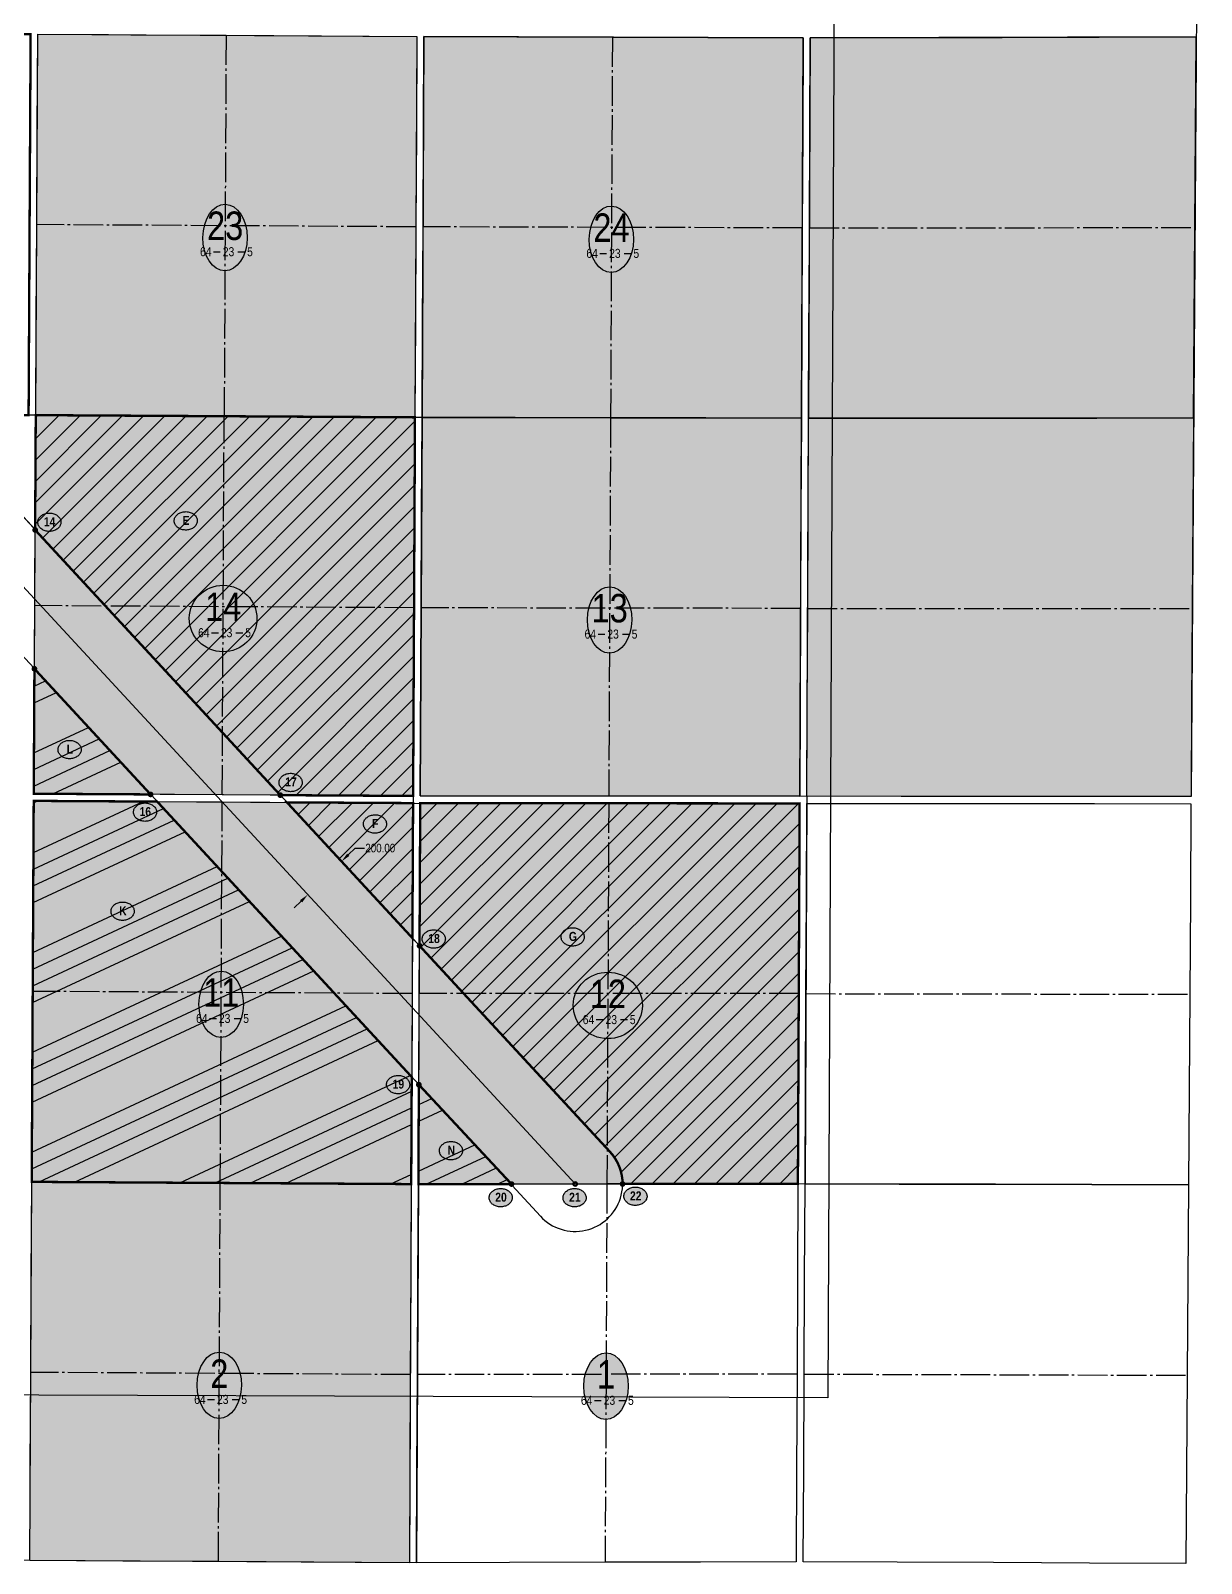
# Model space of a CAD drawing. Extents: x 468933 to 480409, y 6039398 to 6053401.
# Drawn here: x 475467 to 480409, y 6039398 to 6045867 of the extents above; entities that cross this region are included whole.
import ezdxf
from ezdxf.enums import TextEntityAlignment as Align

# ---------------------------------------------------------------- set-up
doc = ezdxf.new("R2010")
doc.units = 0
doc.header["$LTSCALE"] = 5
doc.header["$PDSIZE"] = 0.5
doc.linetypes.add('foc-QUARTERLINE', pattern=[33, 25, -3, 2, -3])
doc.layers.get('Defpoints').update_dxf_attribs({"color": 9})
for name, color, linetype in [('10', 1, 'Continuous'), ('9', 3, 'Continuous'), ('AS-UNDERLAY-H', 141, 'Continuous'), ('CG-NOTES', 7, 'Continuous'), ('H-CP', 51, 'Continuous'), ('H-MOCL', 111, 'Continuous'), ('L-QSEC', 8, 'foc-QUARTERLINE'), ('L-SEC', 7, 'Continuous'), ('L-SECLBL', 7, 'Continuous'), ('P-PROPOSED', 10, 'Continuous'), ('P-TEMP-HUSKY-NO CUT-H', 104, 'Continuous'), ('P-TXT', 4, 'Continuous')]:
    doc.layers.add(name, color=color, linetype=linetype)
doc.layers.add('D56-EXISTING DISPOSITION', color=7, linetype='Continuous', true_color=0xa347ff)
doc.styles.add('18', font='ARIALN.TTF', dxfattribs={"height": 18})
doc.styles.add('80L', font='ARIALN.TTF', dxfattribs={"height": 10})
doc.styles.add('BOLD', font='ARIALNB.TTF')
doc.styles.add('SIMPLEX', font='ARIALN.TTF')
doc.dimstyles.new('Compass 10 000', dxfattribs={"dimscale": 10, "dimtxt": 18, "dimasz": 2, "dimexe": 0.2, "dimexo": 0.0625, "dimgap": 0.5, "dimtad": 0, "dimtih": 1, "dimtoh": 1, "dimzin": 0, "dimdsep": 46, "dimtxsty": '18', "dimcen": 0.1, "dimse1": 1, "dimse2": 1, "dimclrd": 256, "dimclrt": 256, "dimaunit": 1, "dimadec": 4, "dimazin": 0, "dimtfac": 0.06, "dimtofl": 0, "dimtmove": 0, "dimatfit": 1, "dimfxl": 0.2, "dimtolj": 1, "dimtzin": 0, "dimlwd": -1, "dimarcsym": 0})

# ---------------------------------------------------------------- blocks, each defined once
blk = doc.blocks.new('L-SECLBL')
at = {"layer": '9', "color": 7}
for p, q in [((-5.1, -27.8), (-12.3, -27.8)), ((20.7, -27.8), (13.5, -27.8))]:
    blk.add_line(p, q, dxfattribs=at)
at = {"layer": '10', "color": 2, "style": 'SIMPLEX'}
blk.add_attdef('SEC', text='', height=30, dxfattribs=at).set_placement((0, 0), align=Align.MIDDLE)
at = {"layer": '10', "color": 5, "style": '80L'}
blk.add_attdef('TWP', text='', height=9.5, dxfattribs=at).set_placement((-14.4, -27.4), align=Align.MIDDLE_RIGHT)
blk.add_attdef('RGE', text='', height=9.5, dxfattribs=at).set_placement((3.6, -27.4), align=Align.MIDDLE_CENTER)
blk.add_attdef('MER', text='', height=9.5, dxfattribs=at).set_placement((23.2, -27.4), align=Align.MIDDLE_LEFT)
blk = doc.blocks.new('AA')
at = {"const_width": 4}
blk.add_lwpolyline([(-1, 0, 1), (1, 0, 1)], format="xyb", close=True, dxfattribs=at)
blk.add_circle((0, 0), 2)
blk = doc.blocks.new('*D427')
at = {"layer": 'Defpoints', "color": 0, "transparency": 16777216}
for p in [(476767.8, 6042372.7), (476779.5, 6042360.9), (476625.4, 6042232.3)]:
    blk.add_point(p, dxfattribs=at)
at = {"layer": 'P-TXT', "transparency": 16777216}
for p, q in [((476808, 6042389), (476836.5, 6042417)), ((476836.5, 6042417), (476876.5, 6042417)), ((476608.6, 6042192.4), (476580.1, 6042164.3))]:
    blk.add_line(p, q, dxfattribs=at)
for points in [[(476803.3, 6042393.7), (476812.7, 6042384.2), (476779.5, 6042360.9)], [(476603.9, 6042197.1), (476613.3, 6042187.6), (476637.1, 6042220.5)]]:
    blk.add_solid(points, dxfattribs=at)
at = {"layer": 'P-TXT', "transparency": 16777216, "insert": (476943, 6042417), "char_height": 18, "attachment_point": 5, "style": '18', "bg_fill": 1, "box_fill_scale": 1.1, "bg_fill_color": 111, "bg_fill_transparency": 0}
blk.add_mtext('\\A1;{\\H2x;200.00}', dxfattribs=at)
blk = doc.blocks.new('Route_Letters')
h = blk.add_hatch(color=255)
h.dxf.hatch_style = 1
edge = h.paths.add_edge_path()
edge.add_ellipse((-0.1, 0.5), major_axis=(-12, 0), ratio=0.789318, start_angle=0, end_angle=360)
at = {"color": 5}
blk.add_open_spline([(-12.3, 0.5), (-12.3, -0.3), (-12.2, -1), (-11.7, -2.8), (-11.1, -3.9), (-9.6, -5.8), (-8.5, -6.7), (-6.2, -8), (-4.9, -8.5), (-2.1, -9.2), (-0.7, -9.3), (2.2, -9.1), (3.6, -8.8), (6.3, -7.9), (7.5, -7.2), (9.5, -5.6), (10.4, -4.6), (11.6, -2.5), (12, -1.4), (12.2, 0.9), (12, 2.1), (11.2, 4.3), (10.5, 5.4), (8.8, 7.2), (7.7, 8), (5.3, 9.2), (3.9, 9.7), (1.1, 10.2), (-0.4, 10.2), (-3.2, 9.9), (-4.6, 9.6), (-7.2, 8.5), (-8.3, 7.7), (-10.2, 6), (-11, 5), (-12, 2.9), (-12.3, 1.7), (-12.3, 0.5), (-12.3, 0.5), (-12.3, 0.5)], degree=3, knots=[0, 0, 0, 0, 0.219529, 0.219529, 0.575727, 0.575727, 0.931924, 0.931924, 1.288121, 1.288121, 1.644318, 1.644318, 2.000515, 2.000515, 2.356712, 2.356712, 2.712909, 2.712909, 3.069107, 3.069107, 3.425304, 3.425304, 3.781501, 3.781501, 4.137698, 4.137698, 4.493895, 4.493895, 4.850092, 4.850092, 5.20629, 5.20629, 5.562487, 5.562487, 5.918684, 5.918684, 6.274881, 6.274881, 6.283185, 6.283185, 6.283185, 6.283185], dxfattribs=at)
at = {"color": 14, "style": 'BOLD'}
blk.add_attdef('A', text='', height=9.5, dxfattribs=at).set_placement((0.2, 1), align=Align.MIDDLE)

msp = doc.modelspace()

# ---------------------------------------------------------------- hatches: boundary and pattern name
at = {"layer": 'AS-UNDERLAY-H'}
h = msp.add_hatch(color=51, dxfattribs=at)
h.dxf.hatch_style = 1
edge = h.paths.add_edge_path()
edge.add_ellipse((476287.954, 6044994.036), major_axis=(0.867, 140.254), ratio=0.66794138, start_angle=0, end_angle=360)
h = msp.add_hatch(color=51, dxfattribs=at)
h.dxf.hatch_style = 1
edge = h.paths.add_edge_path()
edge.add_ellipse((477918.582, 6044986.936), major_axis=(0.867, 140.254), ratio=0.66794138, start_angle=0, end_angle=360)
h = msp.add_hatch(color=111, dxfattribs=at)
h.dxf.hatch_style = 1
edge = h.paths.add_edge_path()
edge.add_ellipse((476279.773, 6043385.971), major_axis=(-142.873, 0.883), ratio=0.98166601, start_angle=0, end_angle=360)
h = msp.add_hatch(color=51, dxfattribs=at)
h.dxf.hatch_style = 1
edge = h.paths.add_edge_path()
edge.add_ellipse((477910.966, 6043380.002), major_axis=(0.867, 140.254), ratio=0.66794138, start_angle=0, end_angle=360)
h = msp.add_hatch(color=111, dxfattribs=at)
h.dxf.hatch_style = 1
edge = h.paths.add_edge_path()
edge.add_ellipse((476271.489, 6041757.804), major_axis=(0.867, 140.254), ratio=0.66794138, start_angle=0, end_angle=360)
h = msp.add_hatch(color=111, dxfattribs=at)
h.dxf.hatch_style = 1
edge = h.paths.add_edge_path()
edge.add_ellipse((477903.254, 6041752.966), major_axis=(-146.004, 0.903), ratio=0.96061662, start_angle=0, end_angle=360)
h = msp.add_hatch(color=51, dxfattribs=at)
h.dxf.hatch_style = 1
edge = h.paths.add_edge_path()
edge.add_ellipse((476263.308, 6040149.739), major_axis=(0.867, 140.254), ratio=0.66794138, start_angle=0, end_angle=360)
h = msp.add_hatch(color=256, dxfattribs=at)
h.dxf.hatch_style = 1
edge = h.paths.add_edge_path()
edge.add_ellipse((477895.638, 6040146.031), major_axis=(0.867, 140.254), ratio=0.66794138, start_angle=0, end_angle=360)
at = {"layer": 'H-CP'}
h = msp.add_hatch(color=256, dxfattribs=at)
h.dxf.hatch_style = 1
h.paths.add_polyline_path([(477089.516, 6044235.225), (475488.882, 6044244.516), (475497.362, 6045852.571), (477097.399, 6045843.298)])
h = msp.add_hatch(color=256, dxfattribs=at)
h.dxf.hatch_style = 1
h.paths.add_polyline_path([(478720.553, 6044231.55), (478727.902, 6045837.371), (477127.559, 6045843.188), (477119.675, 6044235.156)])
h = msp.add_hatch(color=256, dxfattribs=at)
h.dxf.hatch_style = 1
h.paths.add_polyline_path([(480386.684, 6045840.572), (478758.062, 6045837.429), (478750.712, 6044231.567), (480375.823, 6044232.477)])
h = msp.add_hatch(color=256, dxfattribs=at)
h.dxf.hatch_style = 1
h.paths.add_polyline_path([(478720.553, 6044231.55), (477119.675, 6044235.156), (477111.843, 6042637.181), (478713.25, 6042635.786)])
h = msp.add_hatch(color=256, dxfattribs=at)
h.dxf.hatch_style = 1
h.paths.add_polyline_path([(480365.031, 6042634.442), (478743.409, 6042635.76), (478750.712, 6044231.567), (480375.823, 6044232.477)])
h = msp.add_hatch(color=256, dxfattribs=at)
h.dxf.hatch_style = 1
h.paths.add_polyline_path([(475471.814, 6041008.305), (477073.654, 6040998.976), (477065.823, 6039400.959), (475463.384, 6039410.307)])
at = {"layer": 'H-MOCL'}
h = msp.add_hatch(color=256, dxfattribs=at)
h.dxf.hatch_style = 1
h.paths.add_polyline_path([(475488.882, 6044244.516), (477089.516, 6044235.225), (477081.683, 6042637.208), (475480.454, 6042646.519)])
h = msp.add_hatch(color=256, dxfattribs=at)
h.dxf.hatch_style = 1
h.paths.add_polyline_path([(475480.294, 6042616.361), (477081.535, 6042607.049), (477073.654, 6040998.976), (475471.814, 6041008.305)])
h = msp.add_hatch(color=256, dxfattribs=at)
h.dxf.hatch_style = 1
h.paths.add_polyline_path([(477111.695, 6042607.021), (478713.111, 6042605.627), (478705.761, 6040999.803), (477103.814, 6040998.991)])
at = {"layer": 'P-TEMP-HUSKY-NO CUT-H'}
h = msp.add_hatch(dxfattribs=at)
h.set_pattern_fill('ANSI31', color=256, scale=20)
h.paths.add_polyline_path([(475488.882, 6044244.516), (477089.516, 6044235.225), (477081.683, 6042637.208), (476521.069, 6042640.468), (475486.326, 6043759.851)])
at = {"layer": 'P-TEMP-HUSKY-NO CUT-H', "true_color": 0x0582ff}
h = msp.add_hatch(dxfattribs=at)
h.set_pattern_fill('ANSI34', color=150, scale=20, angle=340)
h.paths.add_polyline_path([(475973.406, 6042643.653), (475480.454, 6042646.519), (475483.235, 6043173.919)])
h = msp.add_hatch(dxfattribs=at)
h.set_pattern_fill('ANSI34', color=150, scale=20, angle=340)
h.paths.add_polyline_path([(476001.436, 6042613.33), (475480.294, 6042616.361), (475471.814, 6041008.305), (477073.654, 6040998.976), (477075.87, 6041451.01)])
at = {"layer": 'P-TEMP-HUSKY-NO CUT-H'}
h = msp.add_hatch(dxfattribs=at)
h.set_pattern_fill('ANSI31', color=256, scale=20)
h.paths.add_polyline_path([(476549.098, 6042610.146), (477081.535, 6042607.049), (477078.744, 6042037.176)])
h = msp.add_hatch(dxfattribs=at)
h.set_pattern_fill('ANSI31', color=256, scale=20)
edge = h.paths.add_edge_path()
edge.add_line((477111.695, 6042607.021), (478713.111, 6042605.627))
edge.add_line((478713.111, 6042605.627), (478705.76, 6040999.724))
edge.add_line((478705.76, 6040999.724), (477965.774, 6040999.41))
edge.add_arc((477765.774, 6040999.311), 200, 0.0285929, 42.7498914)
edge.add_line((477912.639, 6041135.07), (477108.744, 6042004.722))
edge.add_line((477108.744, 6042004.722), (477111.695, 6042607.021))
at = {"layer": 'P-TEMP-HUSKY-NO CUT-H', "true_color": 0x0582ff}
h = msp.add_hatch(dxfattribs=at)
h.set_pattern_fill('ANSI34', color=150, scale=20, angle=340)
h.paths.add_polyline_path([(477105.871, 6041418.554), (477103.814, 6040998.991), (477496.753, 6040999.181)])

# ---------------------------------------------------------------- linework, layer by layer
at = {"color": 1, "flags": 128}
for points in [[(477089.516, 6044235.225), (475488.882, 6044244.516), (475497.362, 6045852.571), (477097.399, 6045843.298)], [(478720.553, 6044231.55), (478727.902, 6045837.371), (477127.559, 6045843.188), (477119.675, 6044235.156)], [(480386.684, 6045840.572), (478758.062, 6045837.429), (478750.712, 6044231.567), (480375.823, 6044232.477)], [(475488.882, 6044244.516), (477089.516, 6044235.225), (477081.683, 6042637.208), (475480.454, 6042646.519)], [(478720.553, 6044231.55), (477119.675, 6044235.156), (477111.843, 6042637.181), (478713.25, 6042635.786)], [(480365.031, 6042634.442), (478743.409, 6042635.76), (478750.712, 6044231.567), (480375.823, 6044232.477)], [(475480.294, 6042616.361), (477081.535, 6042607.049), (477073.654, 6040998.976), (475471.814, 6041008.305)], [(477111.695, 6042607.021), (478713.111, 6042605.627), (478705.761, 6040999.803), (477103.814, 6040998.991)], [(475471.814, 6041008.305), (477073.654, 6040998.976), (477065.823, 6039400.959), (475463.384, 6039410.307)]]:
    msp.add_lwpolyline(points, close=True, dxfattribs=at)
at = {"layer": 'D56-EXISTING DISPOSITION', "linetype": 'Continuous', "const_width": 10, "flags": 128}
for points in [[(475458.723, 6044244.692), (475035.867, 6044247.156), (474908.897, 6044384.513, 0.20761845), (474763.198, 6044448.749), (474737.544, 6044448.899), (473864.191, 6045334.889), (473867.169, 6045862.072), (475467.203, 6045852.746)], [(477111.695, 6042607.021), (478713.111, 6042605.627), (478705.76, 6040999.724), (477965.774, 6040999.41, 0.18859632), (477912.639, 6041135.07), (477108.744, 6042004.722)]]:
    msp.add_lwpolyline(points, format="xyb", close=True, dxfattribs=at)
for points in [[(475488.882, 6044244.516), (477089.516, 6044235.225), (477081.683, 6042637.208), (476521.069, 6042640.468), (475486.326, 6043759.851)], [(476001.436, 6042613.33), (475480.294, 6042616.361), (475471.814, 6041008.305), (477073.654, 6040998.976), (477075.87, 6041451.01)], [(476549.098, 6042610.146), (477081.535, 6042607.049), (477078.744, 6042037.176)], [(477105.871, 6041418.554), (477103.814, 6040998.991), (477496.753, 6040999.181)]]:
    msp.add_lwpolyline(points, close=True, dxfattribs=at)
msp.add_lwpolyline([(475973.406, 6042643.653), (475480.454, 6042646.519), (475483.235, 6043173.919), (475973.406, 6042643.653)], dxfattribs=at)
at = {"layer": 'Defpoints', "flags": 128}
msp.add_lwpolyline([(478713.25, 6042635.786), (477111.843, 6042637.181), (477119.675, 6044235.156), (472227.361, 6044263.508), (472227.361, 6044263.508), (472256.49, 6049107.924), (480408.592, 6049077.064), (480365.031, 6042634.442)], close=True, dxfattribs=at)
at = {"layer": 'Defpoints', "color": 2, "flags": 128}
msp.add_lwpolyline([(478831.788, 6040096.46), (473834.809, 6040113.799), (470440.117, 6040133.414), (470466.462, 6044273.735), (470487.691, 6047609.911), (475506.53, 6047580.725), (478865.961, 6047562.862), (478850.711, 6044231.109)], close=True, dxfattribs=at)
at = {"layer": 'Defpoints', "color": 3, "flags": 128}
msp.add_lwpolyline([(468976.888, 6045920.574), (472237.198, 6045901.723), (472227.361, 6044263.508), (477119.675, 6044235.156), (477111.843, 6042637.181), (478743.409, 6042635.76), (478735.921, 6040999.737), (477103.814, 6040998.991), (477095.983, 6039401.015), (472198.333, 6039429.294), (472207.929, 6041027.294), (469337.016, 6041043.826), (468944.125, 6041046.09)], close=True, dxfattribs=at)
at = {"layer": 'Defpoints', "color": 5, "flags": 128}
msp.add_lwpolyline([(477965.774, 6040999.41, 0.18859632), (477912.639, 6041135.07), (475035.867, 6044247.156), (477089.516, 6044235.225), (477081.535, 6042607.049), (478713.111, 6042605.627), (478705.761, 6040999.803), (477965.774, 6040999.385)], format="xyb", close=True, dxfattribs=at)
at = {"layer": 'Defpoints', "color": 5}
for centre in [(476287.954, 6044994.036), (477918.582, 6044986.936), (477910.966, 6043380.002)]:
    msp.add_ellipse(centre, major_axis=(0.867, 140.254), ratio=0.66794138, dxfattribs=at)
at = {"layer": 'Defpoints', "color": 6}
for centre, major_axis, ratio in [((476279.773, 6043385.971), (-142.873, 0.883), 0.98166601), ((477903.254, 6041752.966), (-146.004, 0.903), 0.96061662)]:
    msp.add_ellipse(centre, major_axis=major_axis, ratio=ratio, start_param=-1.57079633, end_param=4.71238898, dxfattribs=at)
for centre in [(476271.489, 6041757.804), (476263.308, 6040149.739), (477895.638, 6040146.031)]:
    msp.add_ellipse(centre, major_axis=(0.867, 140.254), ratio=0.66794138, dxfattribs=at)
at = {"layer": 'L-QSEC', "flags": 128}
for points in [[(476292.353, 6045847.964), (476284.172, 6044239.897)], [(477922.699, 6045840.276), (477915.082, 6044233.343)], [(477093.458, 6045039.261), (475493.123, 6045048.544)], [(478724.228, 6045034.46), (477123.617, 6045039.173)], [(478754.389, 6045034.499), (480381.253, 6045036.525)], [(476276.042, 6042641.894), (476284.172, 6044239.897)], [(477915.082, 6044233.343), (477907.513, 6042636.468)], [(477085.575, 6043431.187), (475484.641, 6043440.489)], [(478716.878, 6043428.64), (477115.735, 6043431.14)], [(478747.038, 6043428.636), (480370.393, 6043428.431)], [(476267.707, 6041003.669), (476275.888, 6042611.734)], [(477907.371, 6042606.309), (477899.754, 6040999.375)], [(477077.597, 6041803.011), (475476.053, 6041812.331)], [(478709.436, 6041802.716), (477107.756, 6041803.005)], [(478739.595, 6041802.67), (480359.397, 6041800.238)], [(476259.577, 6039405.66), (476267.707, 6041003.669)], [(477899.754, 6040999.375), (477892.187, 6039402.501)], [(477069.713, 6040194.936), (475467.571, 6040204.276)], [(478702.087, 6040196.893), (477099.873, 6040194.973)], [(478732.246, 6040196.806), (480348.537, 6040192.142)]]:
    msp.add_lwpolyline(points, dxfattribs=at)
at = {"layer": 'L-SEC'}
for p, q in [((475495.243, 6045450.559), (475497.362, 6045852.571)), ((475497.362, 6045852.571), (475795.455, 6045850.828)), ((475795.455, 6045850.828), (475889.827, 6045850.285)), ((475889.827, 6045850.285), (476292.353, 6045847.964)), ((476292.353, 6045847.964), (476694.875, 6045845.631)), ((476694.875, 6045845.631), (477097.399, 6045843.298)), ((477097.399, 6045843.298), (477095.428, 6045441.28)), ((477125.588, 6045441.182), (477127.559, 6045843.188)), ((477127.559, 6045843.188), (477520.097, 6045841.751)), ((477520.097, 6045841.751), (477922.699, 6045840.276)), ((477922.699, 6045840.276), (478325.3, 6045838.823)), ((478325.3, 6045838.823), (478727.902, 6045837.371)), ((478727.902, 6045837.371), (478726.065, 6045435.916)), ((478756.226, 6045435.965), (478758.062, 6045837.429)), ((478758.062, 6045837.429), (479157.673, 6045838.201)), ((479157.673, 6045838.201), (479567.346, 6045838.991)), ((479567.346, 6045838.991), (479977.014, 6045839.782)), ((479977.014, 6045839.782), (480386.684, 6045840.572)), ((480386.684, 6045840.572), (480383.969, 6045438.548)), ((475493.123, 6045048.544), (475495.243, 6045450.559)), ((477095.428, 6045441.28), (477093.458, 6045039.261)), ((477123.617, 6045039.173), (477125.588, 6045441.182)), ((478726.065, 6045435.916), (478724.228, 6045034.46)), ((478754.389, 6045034.499), (478756.226, 6045435.965)), ((480383.969, 6045438.548), (480381.253, 6045036.525)), ((475491.003, 6044646.531), (475493.123, 6045048.544)), ((477093.458, 6045039.261), (477091.487, 6044637.243)), ((477121.647, 6044637.166), (477123.617, 6045039.173)), ((478724.228, 6045034.46), (478722.391, 6044633.005)), ((478752.956, 6044721.48), (478754.389, 6045034.499)), ((480381.253, 6045036.525), (480378.539, 6044634.502)), ((478752.55, 6044633.034), (478752.956, 6044721.48)), ((475488.882, 6044244.516), (475491.003, 6044646.531)), ((477091.487, 6044637.243), (477089.516, 6044235.225)), ((477119.675, 6044235.156), (477121.647, 6044637.166)), ((478722.391, 6044633.005), (478720.553, 6044231.55)), ((478750.712, 6044231.567), (478752.55, 6044633.034)), ((480378.539, 6044634.502), (480375.823, 6044232.477)), ((475486.762, 6043842.502), (475488.882, 6044244.516)), ((475881.495, 6044242.236), (475488.882, 6044244.516)), ((475488.882, 6044244.516), (475881.495, 6044242.236)), ((476284.172, 6044239.897), (475881.495, 6044242.236)), ((475881.495, 6044242.236), (476284.172, 6044239.897)), ((476686.844, 6044237.561), (476284.172, 6044239.897)), ((476284.172, 6044239.897), (476686.844, 6044237.561)), ((477089.516, 6044235.225), (476686.844, 6044237.561)), ((476686.844, 6044237.561), (477089.516, 6044235.225)), ((477089.516, 6044235.225), (477087.546, 6043833.207)), ((477117.705, 6043833.149), (477119.675, 6044235.156)), ((477119.675, 6044235.156), (477512.348, 6044234.26)), ((477512.348, 6044234.26), (477119.675, 6044235.156)), ((477512.348, 6044234.26), (477915.082, 6044233.343)), ((477915.082, 6044233.343), (477512.348, 6044234.26)), ((477915.082, 6044233.343), (478317.818, 6044232.445)), ((478317.818, 6044232.445), (477915.082, 6044233.343)), ((478317.818, 6044232.445), (478720.553, 6044231.55)), ((478720.553, 6044231.55), (478317.818, 6044232.445)), ((478720.553, 6044231.55), (478718.716, 6043830.095)), ((478748.876, 6043830.103), (478750.712, 6044231.567)), ((479149.446, 6044231.79), (478750.712, 6044231.567)), ((478750.712, 6044231.567), (479149.446, 6044231.79)), ((479558.241, 6044232.019), (479149.446, 6044231.79)), ((479149.446, 6044231.79), (479558.241, 6044232.019)), ((479967.032, 6044232.249), (479558.241, 6044232.019)), ((479558.241, 6044232.019), (479967.032, 6044232.249)), ((480375.823, 6044232.477), (479967.032, 6044232.249)), ((479967.032, 6044232.249), (480375.823, 6044232.477)), ((480375.823, 6044232.477), (480373.108, 6043830.455)), ((475484.641, 6043440.489), (475486.762, 6043842.502)), ((477087.546, 6043833.207), (477085.575, 6043431.187)), ((477115.735, 6043431.14), (477117.705, 6043833.149)), ((478718.716, 6043830.095), (478716.878, 6043428.64)), ((478747.038, 6043428.636), (478748.876, 6043830.103)), ((480373.108, 6043830.455), (480370.393, 6043428.431)), ((475482.521, 6043038.469), (475484.641, 6043440.489)), ((477085.575, 6043431.187), (477083.604, 6043029.164)), ((477113.765, 6043029.128), (477115.735, 6043431.14)), ((478716.878, 6043428.64), (478715.041, 6043027.178)), ((478745.201, 6043027.163), (478747.038, 6043428.636)), ((480370.393, 6043428.431), (480367.678, 6043026.403)), ((475480.454, 6042646.519), (475482.521, 6043038.469)), ((477083.604, 6043029.164), (477081.683, 6042637.208)), ((477111.843, 6042637.181), (477113.765, 6043029.128)), ((478715.041, 6043027.178), (478713.25, 6042635.786)), ((478743.409, 6042635.76), (478745.201, 6043027.163)), ((480367.678, 6043026.403), (480365.031, 6042634.442)), ((475478.174, 6042214.347), (475480.294, 6042616.361)), ((475480.294, 6042616.361), (475873.06, 6042614.077)), ((475873.217, 6042644.235), (475480.454, 6042646.519)), ((475873.06, 6042614.077), (476275.888, 6042611.734)), ((476276.042, 6042641.894), (475873.217, 6042644.235)), ((476275.888, 6042611.734), (476678.712, 6042609.393)), ((476678.863, 6042639.551), (476276.042, 6042641.894)), ((476678.712, 6042609.393), (477081.535, 6042607.049)), ((477081.683, 6042637.208), (476678.863, 6042639.551)), ((477081.535, 6042607.049), (477079.566, 6042205.03)), ((477109.726, 6042205.016), (477111.695, 6042607.021)), ((477111.695, 6042607.021), (477504.503, 6042606.67)), ((477504.647, 6042636.829), (477111.843, 6042637.181)), ((477504.503, 6042606.67), (477907.371, 6042606.309)), ((477907.513, 6042636.468), (477504.647, 6042636.829)), ((477907.371, 6042606.309), (478310.241, 6042605.968)), ((478310.381, 6042636.127), (477907.513, 6042636.468)), ((478310.241, 6042605.968), (478713.111, 6042605.627)), ((478713.25, 6042635.786), (478310.381, 6042636.127)), ((478713.111, 6042605.627), (478711.274, 6042204.171)), ((478741.433, 6042204.137), (478743.271, 6042605.602)), ((478743.271, 6042605.602), (479141.115, 6042605.279)), ((479141.27, 6042635.438), (478743.409, 6042635.76)), ((479141.115, 6042605.279), (479549.023, 6042604.947)), ((479549.194, 6042635.106), (479141.27, 6042635.438)), ((479549.023, 6042604.947), (479956.925, 6042604.615)), ((479957.112, 6042634.774), (479549.194, 6042635.106)), ((479956.925, 6042604.615), (480364.827, 6042604.283)), ((480365.031, 6042634.442), (479957.112, 6042634.774)), ((480364.827, 6042604.283), (480362.113, 6042202.26)), ((475476.053, 6041812.331), (475478.174, 6042214.347)), ((477079.566, 6042205.03), (477077.597, 6041803.011)), ((477107.756, 6041803.005), (477109.726, 6042205.016)), ((478711.274, 6042204.171), (478709.436, 6041802.716)), ((478739.595, 6041802.67), (478741.433, 6042204.137)), ((480362.113, 6042202.26), (480359.397, 6041800.238)), ((475473.934, 6041410.32), (475476.053, 6041812.331)), ((477077.597, 6041803.011), (477075.625, 6041400.993)), ((477105.785, 6041400.87), (477107.756, 6041803.005)), ((478709.436, 6041802.716), (478707.598, 6041401.26)), ((478737.759, 6041401.205), (478739.595, 6041802.67)), ((480359.397, 6041800.238), (480356.682, 6041398.214)), ((475471.814, 6041008.305), (475473.934, 6041410.32)), ((477075.625, 6041400.993), (477073.654, 6040998.976)), ((477103.814, 6040998.991), (477105.785, 6041400.87)), ((478707.598, 6041401.26), (478705.761, 6040999.803)), ((478735.921, 6040999.737), (478737.759, 6041401.205)), ((480356.682, 6041398.214), (480353.968, 6040996.191)), ((475469.693, 6040606.291), (475471.814, 6041008.305)), ((475471.814, 6041008.305), (475864.729, 6041006.016)), ((475864.729, 6041006.016), (475471.814, 6041008.305)), ((475864.729, 6041006.016), (476267.707, 6041003.669)), ((476267.707, 6041003.669), (475864.729, 6041006.016)), ((476267.707, 6041003.669), (476670.681, 6041001.323)), ((476670.681, 6041001.323), (476267.707, 6041003.669)), ((476670.681, 6041001.323), (477073.654, 6040998.976)), ((477073.654, 6040998.976), (476670.681, 6041001.323)), ((477073.654, 6040998.976), (477071.684, 6040596.956)), ((477101.843, 6040596.982), (477103.814, 6040998.991)), ((477103.814, 6040998.991), (477496.753, 6040999.181)), ((477496.753, 6040999.181), (477103.814, 6040998.991)), ((477496.753, 6040999.181), (477899.754, 6040999.375)), ((477899.754, 6040999.375), (477496.753, 6040999.181)), ((477899.754, 6040999.375), (478302.757, 6040999.59)), ((478302.757, 6040999.59), (477899.754, 6040999.375)), ((478302.757, 6040999.59), (478705.761, 6040999.803)), ((478705.761, 6040999.803), (478302.757, 6040999.59)), ((478705.761, 6040999.803), (478703.925, 6040598.349)), ((478734.084, 6040598.273), (478735.921, 6040999.737)), ((479132.887, 6040998.868), (478735.921, 6040999.737)), ((478735.921, 6040999.737), (479132.887, 6040998.868)), ((479539.917, 6040997.975), (479132.887, 6040998.868)), ((479132.887, 6040998.868), (479539.917, 6040997.975)), ((479946.943, 6040997.082), (479539.917, 6040997.975)), ((479539.917, 6040997.975), (479946.943, 6040997.082)), ((480353.968, 6040996.191), (479946.943, 6040997.082)), ((479946.943, 6040997.082), (480353.968, 6040996.191)), ((480353.968, 6040996.191), (480351.252, 6040594.166)), ((475467.571, 6040204.276), (475469.693, 6040606.291)), ((477071.684, 6040596.956), (477069.713, 6040194.936)), ((477099.873, 6040194.973), (477101.843, 6040596.982)), ((478703.925, 6040598.349), (478702.087, 6040196.893)), ((478732.246, 6040196.806), (478734.084, 6040598.273)), ((480351.252, 6040594.166), (480348.537, 6040192.142)), ((475465.452, 6039802.257), (475467.571, 6040204.276)), ((477069.713, 6040194.936), (477067.743, 6039792.913)), ((477097.903, 6039792.96), (477099.873, 6040194.973)), ((478702.087, 6040196.893), (478700.25, 6039795.433)), ((478730.408, 6039795.334), (478732.246, 6040196.806)), ((480348.537, 6040192.142), (480345.822, 6039790.115)), ((477067.743, 6039792.913), (477065.823, 6039400.959)), ((477095.983, 6039401.015), (477097.903, 6039792.96)), ((478700.25, 6039795.433), (478698.458, 6039404.039)), ((478728.617, 6039403.932), (478730.408, 6039795.334)), ((480345.822, 6039790.115), (480343.176, 6039398.154)), ((475856.448, 6039408.012), (475463.384, 6039410.307)), ((476259.577, 6039405.66), (475856.448, 6039408.012)), ((476662.698, 6039403.31), (476259.577, 6039405.66)), ((477065.823, 6039400.959), (476662.698, 6039403.31)), ((477489.054, 6039401.748), (477095.983, 6039401.015)), ((477892.187, 6039402.501), (477489.054, 6039401.748)), ((478295.323, 6039403.27), (477892.187, 6039402.501)), ((478698.458, 6039404.039), (478295.323, 6039403.27)), ((479124.713, 6039402.513), (478728.617, 6039403.932)), ((479530.87, 6039401.06), (479124.713, 6039402.513)), ((479937.023, 6039399.607), (479530.87, 6039401.06)), ((480343.176, 6039398.154), (479937.023, 6039399.607))]:
    msp.add_line(p, q, dxfattribs=at)
at = {"layer": 'P-PROPOSED', "flags": 128}
msp.add_lwpolyline([(477912.639, 6041135.07), (474908.897, 6044384.513, 0.20761845), (474763.198, 6044448.749), (474737.544, 6044448.899), (472384.399, 6046836.095, 1), (472099.532, 6046555.291), (474510.945, 6044108.984, 0.1992642), (474652.212, 6044049.39), (474674.079, 6044049.262), (477618.909, 6040863.551, 1)], format="xyb", close=True, dxfattribs=at)
at = {"layer": 'P-PROPOSED', "color": 100, "flags": 128}
msp.add_lwpolyline([(477765.774, 6040999.311), (474762.032, 6044248.753), (474653.378, 6044249.386), (472241.965, 6046695.693)], dxfattribs=at)

# ---------------------------------------------------------------- block references
at = {"layer": 'CG-NOTES', "xscale": 4, "yscale": 4, "zscale": 4}
for p, values in [((475546.679, 6043790.721), {'A': '14'}), ((476122.395, 6043796.473), {'A': 'E'}), ((475632.117, 6042830.962), {'A': 'L'}), ((476564.977, 6042692.161), {'A': '17'}), ((475950.608, 6042566.892), {'A': '16'}), ((476921.154, 6042516.988), {'A': 'F'}), ((475855.857, 6042148.9), {'A': 'K'}), ((477169.239, 6042031.429), {'A': '18'}), ((477755.322, 6042040.295), {'A': 'G'}), ((477018.754, 6041416.881), {'A': '19'}), ((477241.92, 6041138.102), {'A': 'N'}), ((477451.844, 6040939.665), {'A': '20'}), ((477763.523, 6040939.662), {'A': '21'}), ((478020.444, 6040945.649), {'A': '22'})]:
    msp.add_blockref('Route_Letters', p, dxfattribs=at).add_auto_attribs(values)
for p in [(475486.326, 6043759.851), (475483.235, 6043173.919), (475973.406, 6042643.653), (476521.069, 6042640.468), (477108.744, 6042004.722), (477105.871, 6041418.554), (477496.753, 6040999.181), (477765.774, 6040999.311), (477965.774, 6040999.41)]:
    msp.add_blockref('AA', p, dxfattribs=at)
at = {"layer": 'L-SECLBL', "xscale": 4, "yscale": 4, "zscale": 4}
for p, values in [((476288.263, 6045043.932), {'SEC': '23', 'TWP': '64', 'RGE': '23', 'MER': '5'}), ((477918.89, 6045036.831), {'SEC': '24', 'TWP': '64', 'RGE': '23', 'MER': '5'}), ((476280.082, 6043435.867), {'SEC': '14', 'TWP': '64', 'RGE': '23', 'MER': '5'}), ((477911.274, 6043429.898), {'SEC': '13', 'TWP': '64', 'RGE': '23', 'MER': '5'}), ((476271.798, 6041807.7), {'SEC': '11', 'TWP': '64', 'RGE': '23', 'MER': '5'}), ((477903.563, 6041802.861), {'SEC': '12', 'TWP': '64', 'RGE': '23', 'MER': '5'}), ((476263.616, 6040199.635), {'SEC': '2', 'TWP': '64', 'RGE': '23', 'MER': '5'}), ((477895.947, 6040195.927), {'SEC': '1', 'TWP': '64', 'RGE': '23', 'MER': '5'})]:
    msp.add_blockref('L-SECLBL', p, dxfattribs=at).add_auto_attribs(values)

# ---------------------------------------------------------------- dimensions: what is measured, and where the dimension line sits
at = {"layer": 'P-TXT'}
dim = msp.add_linear_dim(base=(476779.525, 6042360.871), p1=(476625.397, 6042232.332), p2=(476767.831, 6042372.734), angle=44.5884415, text='{\\H2x;200.00}', dimstyle='Compass 10 000', override={"dimtxt": 36, "dimasz": 4, "dimtfill": 2, "dimtfillclr": 111}, dxfattribs=at)
dim.commit()
dim.dimension.update_dxf_attribs({"geometry": '*D427', "text_midpoint": (476942.976, 6042417.032), "dimtype": 161})

doc.saveas('drawing.dxf')
